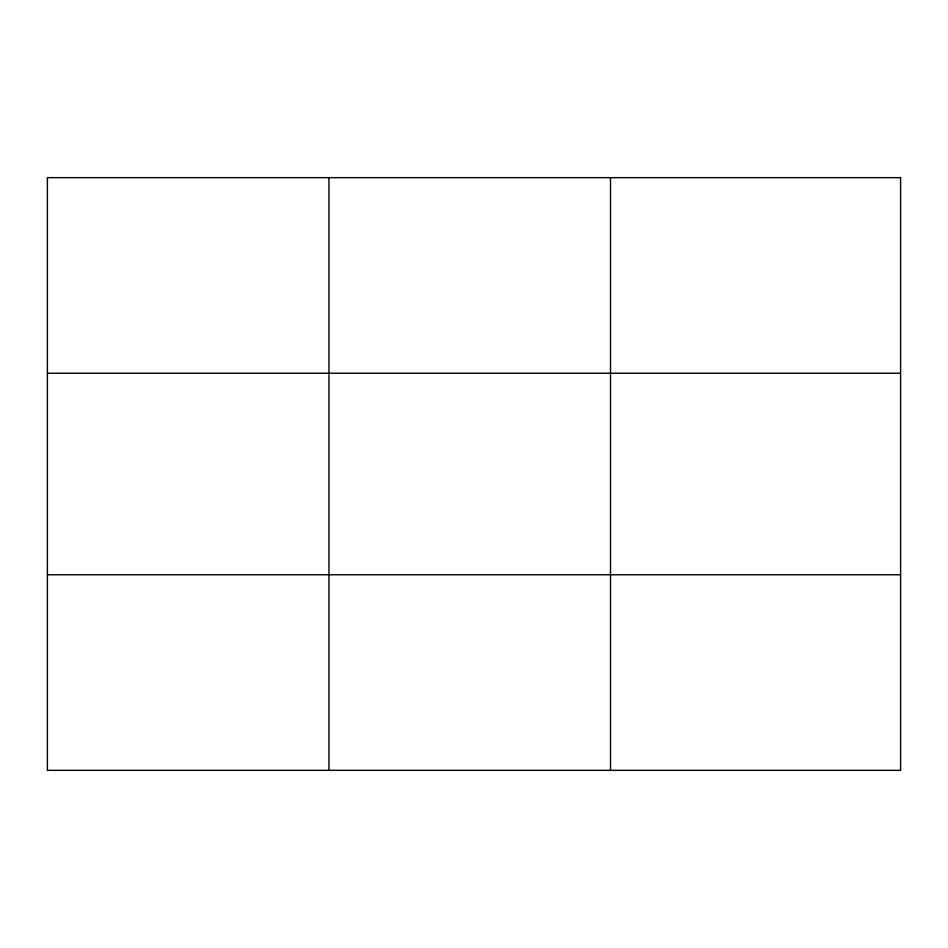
<?xml version="1.0" encoding="UTF-8"?>
<svg xmlns="http://www.w3.org/2000/svg" width="948" height="948" viewBox="0 0 948 948"><rect width="100%" height="100%" fill="white"/><g stroke="black" fill="none" stroke-linecap="round" stroke-linejoin="round"><path stroke-width="1.42" d="M328.956 770.345L328.956 177.655M610.512 770.345L610.512 177.655M47.4 373.239L900.6 373.239M47.4 574.761L900.6 574.761M900.6 177.655L900.6 770.345L47.4 770.345L47.4 177.655L900.6 177.655"/></g></svg>
